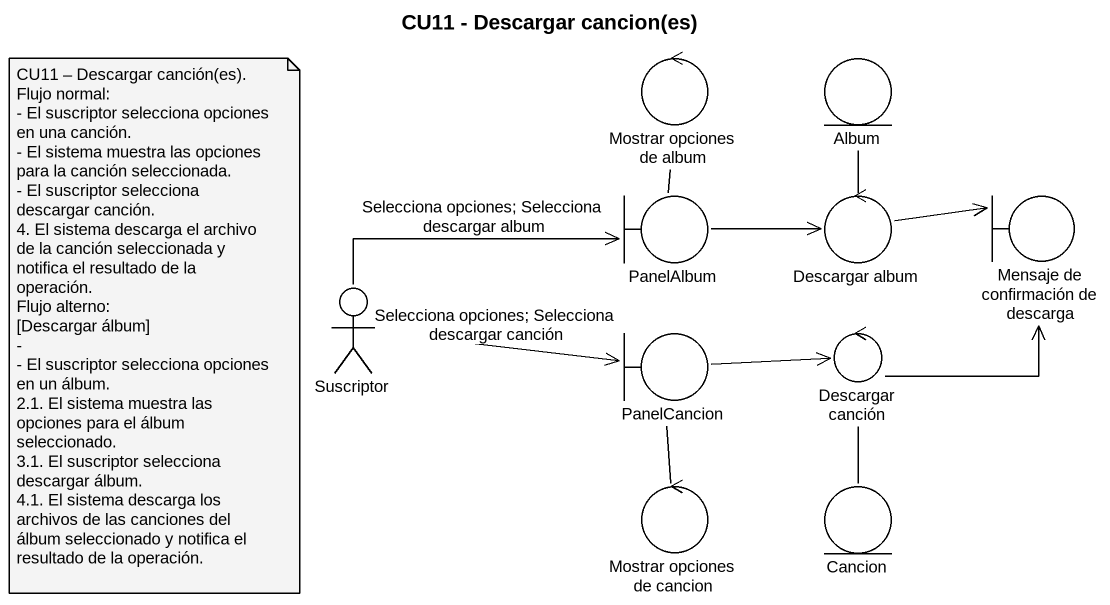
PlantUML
@startuml
title CU11 - Descargar cancion(es)
control "Mostrar opciones de album" as Mostrar_opciones_de_album
entity Album
boundary PanelAlbum
control "Descargar album" as Descargar_album
boundary "Mensaje de confirmación de descarga" as Mensaje_de_confirmación_de
actor Suscriptor
boundary PanelCancion
control "Descargar canción" as Descargar_canción
control "Mostrar opciones de cancion" as Mostrar_opciones_de_cancion
entity Cancion
PanelAlbum -up- Mostrar_opciones_de_album
PanelAlbum -right-> Descargar_album
Descargar_album -up- Album
Descargar_album -right-> Mensaje_de_confirmación_de
Suscriptor -right-> PanelAlbum : Selecciona opciones; Selecciona descargar album
Suscriptor -right-> PanelCancion : Selecciona opciones; Selecciona descargar canción
PanelCancion -right-> Descargar_canción
PanelCancion -- Mostrar_opciones_de_cancion
Descargar_canción -up-> Mensaje_de_confirmación_de
Descargar_canción -- Cancion
note as N1
  CU11 – Descargar canción(es).
  Flujo normal:
  - El suscriptor selecciona opciones en una canción.
  - El sistema muestra las opciones para la canción seleccionada.
  - El suscriptor selecciona descargar canción.
  4. El sistema descarga el archivo de la canción seleccionada y notifica el resultado de la operación.
  Flujo alterno:
  [Descargar álbum]
  -
  - El suscriptor selecciona opciones en un álbum.
  2.1. El sistema muestra las opciones para el álbum seleccionado.
  3.1. El suscriptor selecciona descargar álbum.
  4.1. El sistema descarga los archivos de las canciones del álbum seleccionado y notifica el resultado de la operación.
end note
@enduml
